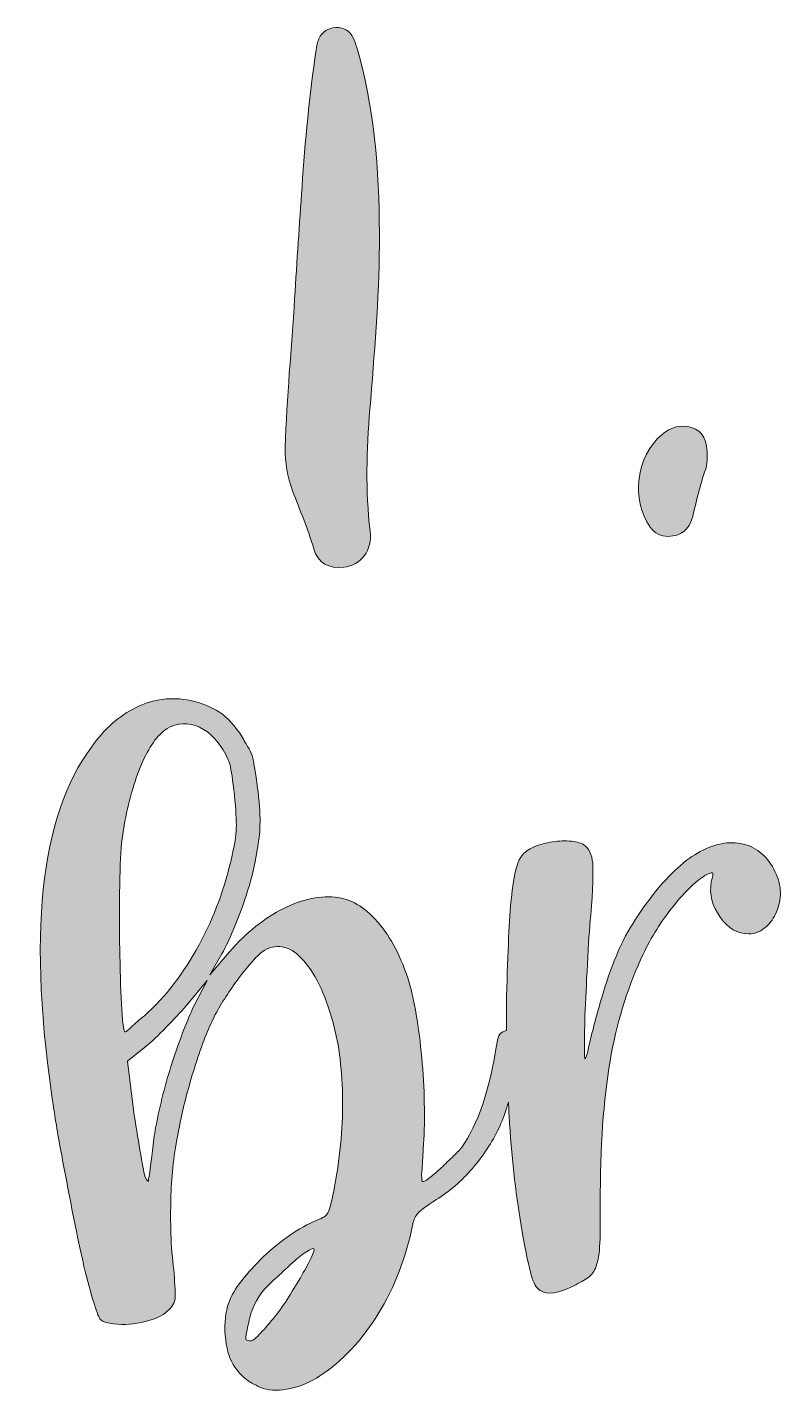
# Model space of a CAD drawing. Header units: inches. Extents: x 115 to 965, y -1039 to -41.
# Drawn here: x 466 to 659.7, y -392.2 to -41.2 of the extents above; entities that cross this region are included whole.
import ezdxf

# ---------------------------------------------------------------- set-up
doc = ezdxf.new("R2010")
doc.units = ezdxf.units.IN
doc.header["$MEASUREMENT"] = 0
doc.layers.add('Layer 1', color=7, linetype='Continuous')

# ---------------------------------------------------------------- blocks, each defined once
blk = doc.blocks.new('block 2')
at = {"layer": 'Layer 1', "true_color": 0xffffff}
h = blk.add_hatch(color=7, dxfattribs=at)
h.dxf.hatch_style = 2
edge = h.paths.add_edge_path()
edge.add_spline(control_points=[(539.64, -175.45), (540.67, -179.11), (543.57, -180.69), (547.34, -180.22), (551.87, -179.66), (554.76, -175.81), (554.15, -170.9), (552.87, -160.46), (553.26, -150.02), (554.07, -139.57), (555.18, -125.46), (556.48, -111.36), (556.52, -97.19), (556.58, -80.89), (555.63, -64.71), (551.38, -48.87), (550.93, -47.21), (550.49, -45.53), (549.78, -43.97), (548.95, -42.15), (547.37, -41.22), (545.32, -41.28), (543.28, -41.34), (541.86, -42.4), (540.94, -44.18), (540.48, -45.08), (540.4, -46.06), (540.25, -47.03), (538.48, -58.73), (537.44, -70.49), (536.62, -82.28), (535.96, -91.86), (535.3, -101.44), (534.71, -111.02), (533.92, -123.8), (532.69, -136.55), (532.3, -149.35), (532.18, -153.24), (532.9, -156.92), (534.21, -160.55), (536.02, -165.51), (538.19, -170.34), (539.64, -175.45)], knot_values=[0, 0, 0, 0, 1, 1, 1, 2, 2, 2, 3, 3, 3, 4, 4, 4, 5, 5, 5, 6, 6, 6, 7, 7, 7, 8, 8, 8, 9, 9, 9, 10, 10, 10, 11, 11, 11, 12, 12, 12, 13, 13, 13, 14, 14, 14, 14], degree=3, periodic=1)
h = blk.add_hatch(color=7, dxfattribs=at)
h.dxf.hatch_style = 2
edge = h.paths.add_edge_path()
edge.add_spline(control_points=[(630.87, -172.26), (633.95, -172.19), (636.25, -170.54), (637.02, -167.41), (638.06, -163.23), (638.96, -159.03), (640.45, -154.97), (640.86, -153.85), (640.79, -152.55), (640.85, -152.15), (640.93, -147.42), (639.69, -145.16), (636.81, -144.26), (633.99, -143.38), (631.51, -144.14), (629.26, -146), (622.6, -151.51), (621.14, -162.83), (626.17, -169.86), (627.36, -171.52), (628.86, -172.3), (630.87, -172.26)], knot_values=[0, 0, 0, 0, 1, 1, 1, 2, 2, 2, 3, 3, 3, 4, 4, 4, 5, 5, 5, 6, 6, 6, 7, 7, 7, 7], degree=3, periodic=1)
h = blk.add_hatch(color=7, dxfattribs=at)
h.dxf.hatch_style = 2
edge = h.paths.add_edge_path()
edge.add_spline(control_points=[(475.05, -332.91), (475.91, -337.41), (476.76, -341.86), (477.61, -346.27), (478.46, -350.68), (479.32, -354.8), (480.21, -358.65), (481.08, -362.49), (481.97, -365.86), (482.84, -368.77), (483.7, -371.49), (484.29, -373.11), (484.63, -373.64), (484.97, -374.16), (485.81, -374.54), (487.14, -374.77), (489.82, -375.24), (492.53, -375.18), (495.28, -374.6), (498.03, -374.02), (500.09, -373.2), (501.48, -372.11), (502.86, -371.02), (503.68, -369.9), (503.93, -368.75), (504.07, -368.36), (504.05, -366.82), (503.86, -364.12), (503.66, -361.42), (503.39, -358.5), (503.05, -355.34), (502.72, -348.82), (502.75, -342.96), (503.13, -337.76), (503.51, -332.57), (504.4, -326.89), (505.8, -320.74), (506.68, -316.71), (507.93, -312.22), (509.55, -307.26), (511.17, -302.31), (512.76, -298.34), (514.32, -295.36), (515.87, -292.38), (517.92, -289.21), (520.47, -285.84), (523.01, -282.47), (524.97, -280.25), (526.36, -279.16), (529.86, -276.91), (533.25, -277.48), (536.52, -280.88), (539.79, -284.28), (542.5, -289.8), (544.63, -297.44), (546.2, -303.28), (547.01, -309.94), (547.06, -317.43), (547.12, -324.92), (546.36, -332.69), (544.79, -340.73), (544.18, -343.8), (543.68, -345.68), (543.29, -346.38), (542.89, -347.08), (541.97, -347.69), (540.53, -348.22), (538.2, -349.22), (535.81, -350.56), (533.37, -352.23), (530.92, -353.89), (528.68, -355.73), (526.65, -357.73), (524.61, -359.73), (522.77, -361.76), (521.11, -363.81), (519.46, -365.86), (518.35, -367.76), (517.79, -369.51), (516.92, -371.85), (516.61, -374.65), (516.87, -377.9), (517.12, -381.16), (517.81, -383.66), (518.94, -385.42), (520.07, -387.17), (521.19, -388.46), (522.31, -389.27), (523.42, -390.09), (524.87, -390.87), (526.64, -391.62), (528.57, -392.16), (530.91, -392.14), (533.66, -391.57), (536.41, -390.99), (538.92, -389.92), (541.19, -388.36), (546.97, -384.56), (551.97, -379.24), (556.21, -372.41), (560.44, -365.58), (563.41, -357.85), (565.11, -349.24), (565.36, -348.08), (565.82, -347.15), (566.49, -346.42), (567.16, -345.69), (568.72, -344.54), (571.18, -342.96), (574.52, -340.91), (577.61, -338.24), (580.44, -334.93), (583.27, -331.63), (585.53, -328.2), (587.21, -324.64), (587.98, -323.06), (588.71, -321.16), (589.41, -318.92), (589.52, -318.58), (589.61, -318.23), (589.71, -317.88), (589.8, -319.77), (589.89, -321.66), (590.01, -323.47), (590.63, -333.26), (591.72, -342.52), (593.26, -351.27), (594.23, -356.68), (595, -360.4), (595.57, -362.44), (596.15, -364.49), (596.9, -365.79), (597.84, -366.34), (599.52, -367.64), (602.6, -367.15), (607.06, -364.88), (608.54, -364.13), (609.7, -363.42), (610.54, -362.76), (611.37, -362.11), (612.01, -361.03), (612.47, -359.54), (612.93, -358.04), (613.19, -355.9), (613.27, -353.1), (613.34, -350.3), (613.37, -346.39), (613.33, -341.35), (613.42, -327), (614.37, -315.06), (616.17, -305.55), (617.97, -296.03), (620.71, -287.44), (624.39, -279.77), (626.41, -275.47), (628.99, -271.35), (632.14, -267.41), (635.28, -263.48), (638.15, -260.76), (640.75, -259.25), (641.68, -258.87), (642.19, -258.78), (642.29, -258.96), (642.38, -259.15), (642.25, -259.89), (641.88, -261.2), (641.35, -264.37), (642.11, -267.4), (644.18, -270.27), (646.25, -273.15), (648.68, -274.57), (651.48, -274.56), (652.97, -274.55), (654.32, -274.08), (655.53, -273.13), (656.73, -272.19), (657.7, -270.98), (658.44, -269.48), (659.17, -267.98), (659.58, -266.35), (659.66, -264.58), (659.74, -262.81), (659.41, -261.08), (658.65, -259.41), (656.95, -255.32), (654.32, -252.73), (650.77, -251.63), (647.22, -250.54), (643.31, -251.12), (639.04, -253.39), (637.18, -254.34), (635.23, -255.75), (633.19, -257.62), (631.15, -259.5), (629.17, -261.66), (627.22, -264.09), (625.28, -266.53), (623.44, -269.15), (621.68, -271.96), (619.93, -274.76), (618.51, -277.57), (617.41, -280.37), (616.12, -283.37), (614.84, -287.06), (613.56, -291.44), (612.29, -295.83), (611.19, -299.99), (610.29, -303.91), (609.75, -306.34), (609.43, -307.18), (609.33, -306.43), (609.23, -305.69), (609.25, -302.05), (609.39, -295.52), (609.56, -291.8), (609.76, -287.41), (610.01, -282.38), (610.26, -277.34), (610.55, -273.15), (610.9, -269.79), (611.42, -263.08), (611.57, -258.6), (611.38, -256.37), (611.17, -254.13), (610.42, -252.55), (609.11, -251.63), (608.17, -251.07), (606.91, -250.76), (605.33, -250.67), (603.74, -250.59), (602.11, -250.69), (600.44, -250.98), (598.76, -251.28), (597.23, -251.75), (595.83, -252.41), (594.44, -253.08), (593.47, -253.87), (592.91, -254.81), (591.8, -256.49), (590.99, -259.99), (590.46, -265.31), (589.94, -270.63), (589.53, -279.07), (589.23, -290.62), (589.21, -293.64), (589.2, -296.58), (589.22, -299.45), (587.78, -299.74), (586.95, -300.72), (586.79, -302.47), (584.92, -314.67), (581.86, -323.72), (577.62, -329.61), (577.12, -330.23), (576.32, -331.06), (575.22, -332.12), (574.11, -333.18), (573.05, -334.18), (572.03, -335.13), (571, -336.09), (570.06, -336.89), (569.19, -337.55), (568.32, -338.2), (567.79, -338.45), (567.58, -338.28), (567.38, -338.12), (567.33, -337.23), (567.44, -335.63), (567.55, -334.02), (567.67, -332.09), (567.8, -329.82), (568.04, -326.8), (568.13, -323.37), (568.1, -319.53), (568.06, -315.69), (567.88, -311.82), (567.55, -307.91), (567.23, -304.01), (566.77, -300.26), (566.2, -296.67), (565.63, -293.08), (565.04, -290.19), (564.43, -288), (562.62, -281.64), (560.04, -276.38), (556.69, -272.24), (553.33, -268.1), (549.76, -265.77), (545.95, -265.24), (541.57, -264.59), (536.89, -265.51), (531.91, -268.02), (526.93, -270.52), (522.27, -274.26), (517.93, -279.22), (517.93, -279.22), (512.93, -285.1), (512.93, -285.1), (512.93, -285.1), (516.01, -279.71), (516.01, -279.71), (518.04, -275.93), (519.92, -271.56), (521.63, -266.59), (523.35, -261.63), (524.47, -257.24), (525, -253.43), (525.48, -250.95), (525.75, -248.67), (525.81, -246.6), (525.87, -244.53), (525.7, -241.64), (525.3, -237.94), (525.06, -235.71), (524.82, -233.96), (524.59, -232.67), (524.36, -231.38), (524.15, -230.28), (523.96, -229.36), (523.76, -228.45), (523.44, -227.64), (522.99, -226.93), (522.54, -226.24), (521.97, -225.26), (521.27, -224.03), (519.45, -221.04), (517.48, -218.86), (515.37, -217.49), (513.25, -216.13), (510.76, -215.13), (507.87, -214.5), (503.08, -213.52), (498.46, -214.1), (494, -216.27), (489.55, -218.44), (485.7, -221.85), (482.45, -226.51), (469.17, -244.25), (465.95, -275.35), (472.79, -319.79), (473.44, -324.04), (474.19, -328.41), (475.05, -332.91)], knot_values=[0, 0, 0, 0, 1, 1, 1, 2, 2, 2, 3, 3, 3, 4, 4, 4, 5, 5, 5, 6, 6, 6, 7, 7, 7, 8, 8, 8, 9, 9, 9, 10, 10, 10, 11, 11, 11, 12, 12, 12, 13, 13, 13, 14, 14, 14, 15, 15, 15, 16, 16, 16, 17, 17, 17, 18, 18, 18, 19, 19, 19, 20, 20, 20, 21, 21, 21, 22, 22, 22, 23, 23, 23, 24, 24, 24, 25, 25, 25, 26, 26, 26, 27, 27, 27, 28, 28, 28, 29, 29, 29, 30, 30, 30, 31, 31, 31, 32, 32, 32, 33, 33, 33, 34, 34, 34, 35, 35, 35, 36, 36, 36, 37, 37, 37, 38, 38, 38, 39, 39, 39, 40, 40, 40, 41, 41, 41, 42, 42, 42, 43, 43, 43, 44, 44, 44, 45, 45, 45, 46, 46, 46, 47, 47, 47, 48, 48, 48, 49, 49, 49, 50, 50, 50, 51, 51, 51, 52, 52, 52, 53, 53, 53, 54, 54, 54, 55, 55, 55, 56, 56, 56, 57, 57, 57, 58, 58, 58, 59, 59, 59, 60, 60, 60, 61, 61, 61, 62, 62, 62, 63, 63, 63, 64, 64, 64, 65, 65, 65, 66, 66, 66, 67, 67, 67, 68, 68, 68, 69, 69, 69, 70, 70, 70, 71, 71, 71, 72, 72, 72, 73, 73, 73, 74, 74, 74, 75, 75, 75, 76, 76, 76, 77, 77, 77, 78, 78, 78, 79, 79, 79, 80, 80, 80, 81, 81, 81, 82, 82, 82, 83, 83, 83, 84, 84, 84, 85, 85, 85, 86, 86, 86, 87, 87, 87, 88, 88, 88, 89, 89, 89, 90, 90, 90, 91, 91, 91, 92, 92, 92, 93, 93, 93, 94, 94, 94, 95, 95, 95, 96, 96, 96, 97, 97, 97, 98, 98, 98, 99, 99, 99, 100, 100, 100, 101, 101, 101, 102, 102, 102, 103, 103, 103, 104, 104, 104, 105, 105, 105, 106, 106, 106, 107, 107, 107, 108, 108, 108, 109, 109, 109, 110, 110, 110, 111, 111, 111, 112, 112, 112, 113, 113, 113, 114, 114, 114, 114], degree=3, periodic=1)
edge = h.paths.add_edge_path()
edge.add_spline(control_points=[(539.03, -357.8), (538.42, -359.09), (537.6, -360.63), (536.58, -362.43), (535.55, -364.23), (534.44, -366.08), (533.24, -367.99), (532.04, -369.9), (530.85, -371.58), (529.7, -373.01), (528.37, -374.65), (527.12, -376.1), (525.95, -377.35), (524.77, -378.6), (523.99, -379.25), (523.62, -379.29), (522.69, -379.39), (522.21, -379.21), (522.16, -378.74), (522.11, -378.28), (522.4, -376.7), (523.06, -374), (523.52, -371.33), (524.82, -368.66), (526.97, -365.99), (527.82, -365.15), (528.92, -364.09), (530.29, -362.82), (531.65, -361.55), (532.97, -360.33), (534.25, -359.16), (535.54, -358), (536.7, -357.07), (537.75, -356.39), (538.81, -355.72), (539.43, -355.47), (539.64, -355.63), (539.84, -355.8), (539.64, -356.52), (539.03, -357.8)], knot_values=[0, 0, 0, 0, 1, 1, 1, 2, 2, 2, 3, 3, 3, 4, 4, 4, 5, 5, 5, 6, 6, 6, 7, 7, 7, 8, 8, 8, 9, 9, 9, 10, 10, 10, 11, 11, 11, 12, 12, 12, 13, 13, 13, 13], degree=3, periodic=1)
edge = h.paths.add_edge_path()
edge.add_spline(control_points=[(508.79, -293.14), (507.13, -296.69), (505.4, -301.2), (503.57, -306.64), (501.75, -312.09), (500.31, -317.58), (499.24, -323.13), (498.87, -324.86), (498.56, -326.77), (498.32, -328.86), (498.08, -330.95), (497.86, -332.75), (497.65, -334.27), (497.35, -336.55), (497.16, -337.84), (497.1, -338.13), (497.03, -338.42), (496.77, -338.12), (496.3, -337.23), (496.04, -336.51), (495.65, -334.58), (495.13, -331.45), (494.61, -328.32), (494.05, -324.91), (493.47, -321.22), (493.47, -321.22), (491.7, -307.35), (491.7, -307.35), (491.7, -307.35), (496.56, -303.46), (496.56, -303.46), (497.93, -302.37), (499.61, -300.79), (501.6, -298.69), (503.6, -296.61), (505.35, -294.73), (506.84, -293.07), (506.84, -293.07), (512.25, -286.58), (512.25, -286.58), (512.25, -286.58), (508.79, -293.14), (508.79, -293.14)], knot_values=[0, 0, 0, 0, 1, 1, 1, 2, 2, 2, 3, 3, 3, 4, 4, 4, 5, 5, 5, 6, 6, 6, 7, 7, 7, 8, 8, 8, 9, 9, 9, 10, 10, 10, 11, 11, 11, 12, 12, 12, 13, 13, 13, 14, 14, 14, 14], degree=3, periodic=1)
edge = h.paths.add_edge_path()
edge.add_spline(control_points=[(489.71, -263.98), (489.78, -258.53), (489.94, -254.3), (490.17, -251.27), (491, -245), (492.27, -239.38), (493.99, -234.41), (495.7, -229.45), (497.73, -225.71), (500.09, -223.21), (502.47, -220.89), (505.14, -220.04), (508.11, -220.66), (511.09, -221.28), (513.69, -223.25), (515.92, -226.57), (517.05, -228.32), (517.77, -229.84), (518.1, -231.12), (518.42, -232.4), (518.79, -234.98), (519.21, -238.87), (519.61, -242.58), (519.78, -245.42), (519.71, -247.39), (519.64, -249.37), (519.28, -251.71), (518.63, -254.4), (516.87, -262.46), (514.04, -270.13), (510.14, -277.39), (506.23, -284.66), (501.54, -290.74), (496.07, -295.63), (494.68, -296.72), (493.57, -297.69), (492.72, -298.52), (491.87, -299.37), (491.36, -299.8), (491.18, -299.82), (490.8, -299.86), (490.5, -297.92), (490.27, -294.01), (490.03, -290.1), (489.87, -285.47), (489.76, -280.14), (489.66, -274.81), (489.64, -269.43), (489.71, -263.98)], knot_values=[0, 0, 0, 0, 1, 1, 1, 2, 2, 2, 3, 3, 3, 4, 4, 4, 5, 5, 5, 6, 6, 6, 7, 7, 7, 8, 8, 8, 9, 9, 9, 10, 10, 10, 11, 11, 11, 12, 12, 12, 13, 13, 13, 14, 14, 14, 15, 15, 15, 16, 16, 16, 16], degree=3, periodic=1)
at = {"layer": 'Layer 1', "lineweight": 0}
for points, knots in [([(539.64, -175.45), (540.67, -179.11), (543.57, -180.69), (547.34, -180.22), (551.87, -179.66), (554.76, -175.81), (554.15, -170.9), (552.87, -160.46), (553.26, -150.02), (554.07, -139.57), (555.18, -125.46), (556.48, -111.36), (556.52, -97.19), (556.58, -80.89), (555.63, -64.71), (551.38, -48.87), (550.93, -47.21), (550.49, -45.53), (549.78, -43.97), (548.95, -42.15), (547.37, -41.22), (545.32, -41.28), (543.28, -41.34), (541.86, -42.4), (540.94, -44.18), (540.48, -45.08), (540.4, -46.06), (540.25, -47.03), (538.48, -58.73), (537.44, -70.49), (536.62, -82.28), (535.96, -91.86), (535.3, -101.44), (534.71, -111.02), (533.92, -123.8), (532.69, -136.55), (532.3, -149.35), (532.18, -153.24), (532.9, -156.92), (534.21, -160.55), (536.02, -165.51), (538.19, -170.34), (539.64, -175.45)], [0, 0, 0, 0, 1, 1, 1, 2, 2, 2, 3, 3, 3, 4, 4, 4, 5, 5, 5, 6, 6, 6, 7, 7, 7, 8, 8, 8, 9, 9, 9, 10, 10, 10, 11, 11, 11, 12, 12, 12, 13, 13, 13, 14, 14, 14, 14]), ([(630.87, -172.26), (633.95, -172.19), (636.25, -170.54), (637.02, -167.41), (638.06, -163.23), (638.96, -159.03), (640.45, -154.97), (640.86, -153.85), (640.79, -152.55), (640.85, -152.15), (640.93, -147.42), (639.69, -145.16), (636.81, -144.26), (633.99, -143.38), (631.51, -144.14), (629.26, -146), (622.6, -151.51), (621.14, -162.83), (626.17, -169.86), (627.36, -171.52), (628.86, -172.3), (630.87, -172.26)], [0, 0, 0, 0, 1, 1, 1, 2, 2, 2, 3, 3, 3, 4, 4, 4, 5, 5, 5, 6, 6, 6, 7, 7, 7, 7]), ([(475.05, -332.91), (475.91, -337.41), (476.76, -341.86), (477.61, -346.27), (478.46, -350.68), (479.32, -354.8), (480.21, -358.65), (481.08, -362.49), (481.97, -365.86), (482.84, -368.77), (483.7, -371.49), (484.29, -373.11), (484.63, -373.64), (484.97, -374.16), (485.81, -374.54), (487.14, -374.77), (489.82, -375.24), (492.53, -375.18), (495.28, -374.6), (498.03, -374.02), (500.09, -373.2), (501.48, -372.11), (502.86, -371.02), (503.68, -369.9), (503.93, -368.75), (504.07, -368.36), (504.05, -366.82), (503.86, -364.12), (503.66, -361.42), (503.39, -358.5), (503.05, -355.34), (502.72, -348.82), (502.75, -342.96), (503.13, -337.76), (503.51, -332.57), (504.4, -326.89), (505.8, -320.74), (506.68, -316.71), (507.93, -312.22), (509.55, -307.26), (511.17, -302.31), (512.76, -298.34), (514.32, -295.36), (515.87, -292.38), (517.92, -289.21), (520.47, -285.84), (523.01, -282.47), (524.97, -280.25), (526.36, -279.16), (529.86, -276.91), (533.25, -277.48), (536.52, -280.88), (539.79, -284.28), (542.5, -289.8), (544.63, -297.44), (546.2, -303.28), (547.01, -309.94), (547.06, -317.43), (547.12, -324.92), (546.36, -332.69), (544.79, -340.73), (544.18, -343.8), (543.68, -345.68), (543.29, -346.38), (542.89, -347.08), (541.97, -347.69), (540.53, -348.22), (538.2, -349.22), (535.81, -350.56), (533.37, -352.23), (530.92, -353.89), (528.68, -355.73), (526.65, -357.73), (524.61, -359.73), (522.77, -361.76), (521.11, -363.81), (519.46, -365.86), (518.35, -367.76), (517.79, -369.51), (516.92, -371.85), (516.61, -374.65), (516.87, -377.9), (517.12, -381.16), (517.81, -383.66), (518.94, -385.42), (520.07, -387.17), (521.19, -388.46), (522.31, -389.27), (523.42, -390.09), (524.87, -390.87), (526.64, -391.62), (528.57, -392.16), (530.91, -392.14), (533.66, -391.57), (536.41, -390.99), (538.92, -389.92), (541.19, -388.36), (546.97, -384.56), (551.97, -379.24), (556.21, -372.41), (560.44, -365.58), (563.41, -357.85), (565.11, -349.24), (565.36, -348.08), (565.82, -347.15), (566.49, -346.42), (567.16, -345.69), (568.72, -344.54), (571.18, -342.96), (574.52, -340.91), (577.61, -338.24), (580.44, -334.93), (583.27, -331.63), (585.53, -328.2), (587.21, -324.64), (587.98, -323.06), (588.71, -321.16), (589.41, -318.92), (589.52, -318.58), (589.61, -318.23), (589.71, -317.88), (589.8, -319.77), (589.89, -321.66), (590.01, -323.47), (590.63, -333.26), (591.72, -342.52), (593.26, -351.27), (594.23, -356.68), (595, -360.4), (595.57, -362.44), (596.15, -364.49), (596.9, -365.79), (597.84, -366.34), (599.52, -367.64), (602.6, -367.15), (607.06, -364.88), (608.54, -364.13), (609.7, -363.42), (610.54, -362.76), (611.37, -362.11), (612.01, -361.03), (612.47, -359.54), (612.93, -358.04), (613.19, -355.9), (613.27, -353.1), (613.34, -350.3), (613.37, -346.39), (613.33, -341.35), (613.42, -327), (614.37, -315.06), (616.17, -305.55), (617.97, -296.03), (620.71, -287.44), (624.39, -279.77), (626.41, -275.47), (628.99, -271.35), (632.14, -267.41), (635.28, -263.48), (638.15, -260.76), (640.75, -259.25), (641.68, -258.87), (642.19, -258.78), (642.29, -258.96), (642.38, -259.15), (642.25, -259.89), (641.88, -261.2), (641.35, -264.37), (642.11, -267.4), (644.18, -270.27), (646.25, -273.15), (648.68, -274.57), (651.48, -274.56), (652.97, -274.55), (654.32, -274.08), (655.53, -273.13), (656.73, -272.19), (657.7, -270.98), (658.44, -269.48), (659.17, -267.98), (659.58, -266.35), (659.66, -264.58), (659.74, -262.81), (659.41, -261.08), (658.65, -259.41), (656.95, -255.32), (654.32, -252.73), (650.77, -251.63), (647.22, -250.54), (643.31, -251.12), (639.04, -253.39), (637.18, -254.34), (635.23, -255.75), (633.19, -257.62), (631.15, -259.5), (629.17, -261.66), (627.22, -264.09), (625.28, -266.53), (623.44, -269.15), (621.68, -271.96), (619.93, -274.76), (618.51, -277.57), (617.41, -280.37), (616.12, -283.37), (614.84, -287.06), (613.56, -291.44), (612.29, -295.83), (611.19, -299.99), (610.29, -303.91), (609.75, -306.34), (609.43, -307.18), (609.33, -306.43), (609.23, -305.69), (609.25, -302.05), (609.39, -295.52), (609.56, -291.8), (609.76, -287.41), (610.01, -282.38), (610.26, -277.34), (610.55, -273.15), (610.9, -269.79), (611.42, -263.08), (611.57, -258.6), (611.38, -256.37), (611.17, -254.13), (610.42, -252.55), (609.11, -251.63), (608.17, -251.07), (606.91, -250.76), (605.33, -250.67), (603.74, -250.59), (602.11, -250.69), (600.44, -250.98), (598.76, -251.28), (597.23, -251.75), (595.83, -252.41), (594.44, -253.08), (593.47, -253.87), (592.91, -254.81), (591.8, -256.49), (590.99, -259.99), (590.46, -265.31), (589.94, -270.63), (589.53, -279.07), (589.23, -290.62), (589.21, -293.64), (589.2, -296.58), (589.22, -299.45), (587.78, -299.74), (586.95, -300.72), (586.79, -302.47), (584.92, -314.67), (581.86, -323.72), (577.62, -329.61), (577.12, -330.23), (576.32, -331.06), (575.22, -332.12), (574.11, -333.18), (573.05, -334.18), (572.03, -335.13), (571, -336.09), (570.06, -336.89), (569.19, -337.55), (568.32, -338.2), (567.79, -338.45), (567.58, -338.28), (567.38, -338.12), (567.33, -337.23), (567.44, -335.63), (567.55, -334.02), (567.67, -332.09), (567.8, -329.82), (568.04, -326.8), (568.13, -323.37), (568.1, -319.53), (568.06, -315.69), (567.88, -311.82), (567.55, -307.91), (567.23, -304.01), (566.77, -300.26), (566.2, -296.67), (565.63, -293.08), (565.04, -290.19), (564.43, -288), (562.62, -281.64), (560.04, -276.38), (556.69, -272.24), (553.33, -268.1), (549.76, -265.77), (545.95, -265.24), (541.57, -264.59), (536.89, -265.51), (531.91, -268.02), (526.93, -270.52), (522.27, -274.26), (517.93, -279.22), (517.93, -279.22), (512.93, -285.1), (512.93, -285.1), (512.93, -285.1), (516.01, -279.71), (516.01, -279.71), (518.04, -275.93), (519.92, -271.56), (521.63, -266.59), (523.35, -261.63), (524.47, -257.24), (525, -253.43), (525.48, -250.95), (525.75, -248.67), (525.81, -246.6), (525.87, -244.53), (525.7, -241.64), (525.3, -237.94), (525.06, -235.71), (524.82, -233.96), (524.59, -232.67), (524.36, -231.38), (524.15, -230.28), (523.96, -229.36), (523.76, -228.45), (523.44, -227.64), (522.99, -226.93), (522.54, -226.24), (521.97, -225.26), (521.27, -224.03), (519.45, -221.04), (517.48, -218.86), (515.37, -217.49), (513.25, -216.13), (510.76, -215.13), (507.87, -214.5), (503.08, -213.52), (498.46, -214.1), (494, -216.27), (489.55, -218.44), (485.7, -221.85), (482.45, -226.51), (469.17, -244.25), (465.95, -275.35), (472.79, -319.79), (473.44, -324.04), (474.19, -328.41), (475.05, -332.91)], [0, 0, 0, 0, 1, 1, 1, 2, 2, 2, 3, 3, 3, 4, 4, 4, 5, 5, 5, 6, 6, 6, 7, 7, 7, 8, 8, 8, 9, 9, 9, 10, 10, 10, 11, 11, 11, 12, 12, 12, 13, 13, 13, 14, 14, 14, 15, 15, 15, 16, 16, 16, 17, 17, 17, 18, 18, 18, 19, 19, 19, 20, 20, 20, 21, 21, 21, 22, 22, 22, 23, 23, 23, 24, 24, 24, 25, 25, 25, 26, 26, 26, 27, 27, 27, 28, 28, 28, 29, 29, 29, 30, 30, 30, 31, 31, 31, 32, 32, 32, 33, 33, 33, 34, 34, 34, 35, 35, 35, 36, 36, 36, 37, 37, 37, 38, 38, 38, 39, 39, 39, 40, 40, 40, 41, 41, 41, 42, 42, 42, 43, 43, 43, 44, 44, 44, 45, 45, 45, 46, 46, 46, 47, 47, 47, 48, 48, 48, 49, 49, 49, 50, 50, 50, 51, 51, 51, 52, 52, 52, 53, 53, 53, 54, 54, 54, 55, 55, 55, 56, 56, 56, 57, 57, 57, 58, 58, 58, 59, 59, 59, 60, 60, 60, 61, 61, 61, 62, 62, 62, 63, 63, 63, 64, 64, 64, 65, 65, 65, 66, 66, 66, 67, 67, 67, 68, 68, 68, 69, 69, 69, 70, 70, 70, 71, 71, 71, 72, 72, 72, 73, 73, 73, 74, 74, 74, 75, 75, 75, 76, 76, 76, 77, 77, 77, 78, 78, 78, 79, 79, 79, 80, 80, 80, 81, 81, 81, 82, 82, 82, 83, 83, 83, 84, 84, 84, 85, 85, 85, 86, 86, 86, 87, 87, 87, 88, 88, 88, 89, 89, 89, 90, 90, 90, 91, 91, 91, 92, 92, 92, 93, 93, 93, 94, 94, 94, 95, 95, 95, 96, 96, 96, 97, 97, 97, 98, 98, 98, 99, 99, 99, 100, 100, 100, 101, 101, 101, 102, 102, 102, 103, 103, 103, 104, 104, 104, 105, 105, 105, 106, 106, 106, 107, 107, 107, 108, 108, 108, 109, 109, 109, 110, 110, 110, 111, 111, 111, 112, 112, 112, 113, 113, 113, 114, 114, 114, 114]), ([(489.71, -263.98), (489.78, -258.53), (489.94, -254.3), (490.17, -251.27), (491, -245), (492.27, -239.38), (493.99, -234.41), (495.7, -229.45), (497.73, -225.71), (500.09, -223.21), (502.47, -220.89), (505.14, -220.04), (508.11, -220.66), (511.09, -221.28), (513.69, -223.25), (515.92, -226.57), (517.05, -228.32), (517.77, -229.84), (518.1, -231.12), (518.42, -232.4), (518.79, -234.98), (519.21, -238.87), (519.61, -242.58), (519.78, -245.42), (519.71, -247.39), (519.64, -249.37), (519.28, -251.71), (518.63, -254.4), (516.87, -262.46), (514.04, -270.13), (510.14, -277.39), (506.23, -284.66), (501.54, -290.74), (496.07, -295.63), (494.68, -296.72), (493.57, -297.69), (492.72, -298.52), (491.87, -299.37), (491.36, -299.8), (491.18, -299.82), (490.8, -299.86), (490.5, -297.92), (490.27, -294.01), (490.03, -290.1), (489.87, -285.47), (489.76, -280.14), (489.66, -274.81), (489.64, -269.43), (489.71, -263.98)], [0, 0, 0, 0, 1, 1, 1, 2, 2, 2, 3, 3, 3, 4, 4, 4, 5, 5, 5, 6, 6, 6, 7, 7, 7, 8, 8, 8, 9, 9, 9, 10, 10, 10, 11, 11, 11, 12, 12, 12, 13, 13, 13, 14, 14, 14, 15, 15, 15, 16, 16, 16, 16]), ([(508.79, -293.14), (507.13, -296.69), (505.4, -301.2), (503.57, -306.64), (501.75, -312.09), (500.31, -317.58), (499.24, -323.13), (498.87, -324.86), (498.56, -326.77), (498.32, -328.86), (498.08, -330.95), (497.86, -332.75), (497.65, -334.27), (497.35, -336.55), (497.16, -337.84), (497.1, -338.13), (497.03, -338.42), (496.77, -338.12), (496.3, -337.23), (496.04, -336.51), (495.65, -334.58), (495.13, -331.45), (494.61, -328.32), (494.05, -324.91), (493.47, -321.22), (493.47, -321.22), (491.7, -307.35), (491.7, -307.35), (491.7, -307.35), (496.56, -303.46), (496.56, -303.46), (497.93, -302.37), (499.61, -300.79), (501.6, -298.69), (503.6, -296.61), (505.35, -294.73), (506.84, -293.07), (506.84, -293.07), (512.25, -286.58), (512.25, -286.58), (512.25, -286.58), (508.79, -293.14), (508.79, -293.14)], [0, 0, 0, 0, 1, 1, 1, 2, 2, 2, 3, 3, 3, 4, 4, 4, 5, 5, 5, 6, 6, 6, 7, 7, 7, 8, 8, 8, 9, 9, 9, 10, 10, 10, 11, 11, 11, 12, 12, 12, 13, 13, 13, 14, 14, 14, 14]), ([(539.03, -357.8), (538.42, -359.09), (537.6, -360.63), (536.58, -362.43), (535.55, -364.23), (534.44, -366.08), (533.24, -367.99), (532.04, -369.9), (530.85, -371.58), (529.7, -373.01), (528.37, -374.65), (527.12, -376.1), (525.95, -377.35), (524.77, -378.6), (523.99, -379.25), (523.62, -379.29), (522.69, -379.39), (522.21, -379.21), (522.16, -378.74), (522.11, -378.28), (522.4, -376.7), (523.06, -374), (523.52, -371.33), (524.82, -368.66), (526.97, -365.99), (527.82, -365.15), (528.92, -364.09), (530.29, -362.82), (531.65, -361.55), (532.97, -360.33), (534.25, -359.16), (535.54, -358), (536.7, -357.07), (537.75, -356.39), (538.81, -355.72), (539.43, -355.47), (539.64, -355.63), (539.84, -355.8), (539.64, -356.52), (539.03, -357.8)], [0, 0, 0, 0, 1, 1, 1, 2, 2, 2, 3, 3, 3, 4, 4, 4, 5, 5, 5, 6, 6, 6, 7, 7, 7, 8, 8, 8, 9, 9, 9, 10, 10, 10, 11, 11, 11, 12, 12, 12, 13, 13, 13, 13])]:
    blk.add_open_spline(points, degree=3, knots=knots, dxfattribs=at)

msp = doc.modelspace()

# ---------------------------------------------------------------- block references
at = {"layer": 'Layer 1'}
msp.add_blockref('block 2', (0, 0), dxfattribs=at)

doc.saveas('drawing.dxf')
